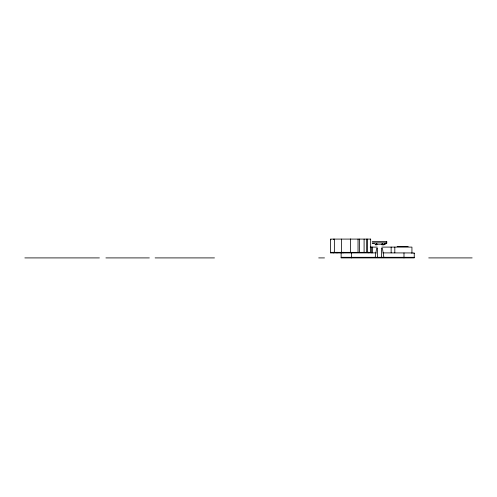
<?xml version="1.0" encoding="UTF-8"?>
<svg xmlns="http://www.w3.org/2000/svg" width="497" height="497" viewBox="0 0 497 497"><rect width="100%" height="100%" fill="white"/><g stroke="black" fill="none" stroke-linecap="round" stroke-linejoin="round"><path stroke-width="0.75" d="M375.185 257.297L376.658 248.239L377.608 248.239L377.608 257.297M386.741 242.753L383.846 244.269L375.16 244.201M386.741 243.362L383.846 244.878L381.845 244.81M370.7 239.088L330.406 239.088L330.437 252.954L376.08 252.886M330.406 239.703L331.002 239.703M372.265 241.374L386.741 241.374M372.265 242.822L386.741 242.822M372.265 243.431L374.576 243.362M384.56 243.362L386.741 243.431L386.741 241.306M375.16 244.81L376.981 244.81M397.103 246.512L408.223 246.512M370.209 247.096L377.242 247.096M381.87 247.096L411.932 247.096L411.932 253.501M330.406 252.346L370.669 252.346L370.669 239.088M383.032 252.886L414.243 252.954L414.243 257.912L341.128 257.912L341.128 252.954M413.852 253.569L414.243 253.569M341.128 257.297L414.243 257.297M24.85 257.912L99.394 257.912M105.911 257.912L149.336 257.912M155.126 257.912L214.48 257.912M318.707 257.912L324.498 257.912M428.725 257.912L472.15 257.912M383.87 257.297L382.404 248.239L381.398 248.239L381.398 257.297M403.986 252.954L403.986 257.912M394.817 247.096L394.817 252.886M391.139 247.096L391.139 252.886M372.607 247.096L372.607 252.886M371.309 247.096L371.309 252.886M368.817 252.165L368.817 252.886M367.476 239.088L367.476 252.346M366.656 239.088L366.656 252.346M364.096 239.088L364.096 252.346M359.449 239.088L359.449 252.346M358.039 239.088L358.039 252.346M351.385 252.954L351.385 257.912M350.609 239.088L350.609 239.479M350.497 239.088L350.497 252.346M343.067 252.221L343.067 252.954M341.532 239.088L341.532 252.346M337.009 252.221L337.009 252.954M334.363 239.088L334.363 252.346M333.63 239.088L333.63 239.479M333.63 252.178L333.63 252.954M376.919 243.884A16.165 16.165 0 0 1 376.496 243.766M382.516 243.766A16.165 16.165 0 0 1 381.882 243.94M382.951 243.772A15.867 15.867 0 0 1 381.982 244.058M377.024 244.058A15.867 15.867 0 0 1 376.061 243.772"/></g></svg>
